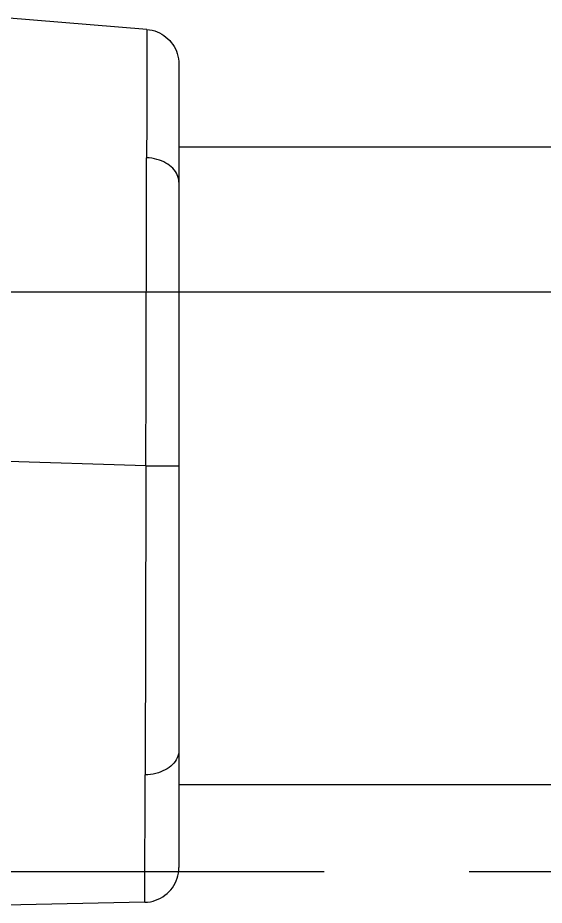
# Model space of a CAD drawing. Header units: inches. Extents: x 0 to 77285, y -118 to 40065.
# Drawn here: x 32588.26 to 32592.8, y 10599.84 to 10607.5 of the extents above; entities that cross this region are included whole.
import ezdxf

# ---------------------------------------------------------------- set-up
doc = ezdxf.new("R2010")
doc.units = ezdxf.units.IN
doc.header["$LTSCALE"] = 5
doc.header["$MEASUREMENT"] = 0
doc.linetypes.add('CENTER', pattern=[2, 1.25, -0.25, 0.25, -0.25])
doc.layers.add('11', color=1, linetype='CENTER')
doc.layers.add('55', color=5, linetype='Continuous')

# ---------------------------------------------------------------- blocks, each defined once
blk = doc.blocks.new('A$C04fb1ad6')
blk.add_line((170, -40.5), (11415, -40.5))
at = {"layer": '11'}
blk.add_line((170, -45.5), (11415, -45.5), dxfattribs=at)
blk = doc.blocks.new('A$Ce961e380')
for p, q in [((-218.2796, -17.736), (-219.5041, -17.6355)), ((-218.0041, -18.035), (-218.0041, -24.965)), ((-218.0041, -18.75), (-210.1419, -18.75)), ((-218.2886, -21.5), (-221.5041, -21.4027)), ((-218.2886, -21.5), (-218.0041, -21.5)), ((-218.2977, -25.2649), (-218.295, -24.1665)), ((-218.0041, -24.25), (-210.1419, -24.25)), ((-218.2977, -25.2649), (-219.5041, -25.2909))]:
    blk.add_line(p, q)
for points in [[(-218.2796, -17.736), (-218.2797, -17.7852), (-218.2798, -17.835), (-218.28, -17.8854), (-218.2801, -17.9365), (-218.2802, -17.9883), (-218.2803, -18.0407), (-218.2805, -18.0938), (-218.2806, -18.1475), (-218.2807, -18.2018), (-218.2808, -18.2568), (-218.281, -18.3125), (-218.2811, -18.3688), (-218.2812, -18.4257), (-218.2814, -18.4833), (-218.2815, -18.5416), (-218.2817, -18.6005), (-218.2818, -18.66), (-218.282, -18.7202), (-218.2821, -18.7811), (-218.2822, -18.8426)], [(-218.2796, -17.736), (-218.2565, -17.7388), (-218.2341, -17.7433), (-218.2123, -17.7494), (-218.1912, -17.757), (-218.1709, -17.7662), (-218.1515, -17.7767), (-218.1329, -17.7886), (-218.1154, -17.8018), (-218.0989, -17.8162), (-218.0835, -17.8317), (-218.0693, -17.8483), (-218.0563, -17.866), (-218.0446, -17.8845), (-218.0342, -17.904), (-218.0253, -17.9242), (-218.0178, -17.9452), (-218.0119, -17.9668), (-218.0076, -17.989), (-218.005, -18.0118), (-218.0041, -18.035)], [(-218.2886, -21.5), (-218.2883, -21.3557), (-218.2879, -21.2107), (-218.2876, -21.0652), (-218.2872, -20.9195), (-218.2869, -20.7741), (-218.2865, -20.6292), (-218.2862, -20.4853), (-218.2858, -20.3426), (-218.2855, -20.2015), (-218.2852, -20.0623), (-218.2848, -19.9253), (-218.2845, -19.791), (-218.2842, -19.6596), (-218.2839, -19.5313), (-218.2836, -19.4065), (-218.2833, -19.2855), (-218.283, -19.1683), (-218.2828, -19.0553), (-218.2825, -18.9467), (-218.2822, -18.8426)], [(-218.0041, -19.0538), (-218.005, -19.0373), (-218.0077, -19.0212), (-218.012, -19.0054), (-218.018, -18.99), (-218.0255, -18.9751), (-218.0346, -18.9608), (-218.045, -18.947), (-218.0569, -18.9339), (-218.07, -18.9214), (-218.0844, -18.9096), (-218.1, -18.8986), (-218.1166, -18.8885), (-218.1343, -18.8792), (-218.153, -18.8708), (-218.1726, -18.8634), (-218.1931, -18.857), (-218.2144, -18.8517), (-218.2364, -18.8475), (-218.259, -18.8444), (-218.2822, -18.8426)], [(-218.2886, -21.5), (-218.289, -21.6536), (-218.2894, -21.806), (-218.2897, -21.9569), (-218.2901, -22.1062), (-218.2904, -22.2539), (-218.2908, -22.3996), (-218.2911, -22.5434), (-218.2915, -22.6851), (-218.2918, -22.8244), (-218.2921, -22.9614), (-218.2925, -23.0957), (-218.2928, -23.2274), (-218.2931, -23.3563), (-218.2934, -23.4821), (-218.2937, -23.6048), (-218.294, -23.7243), (-218.2942, -23.8403), (-218.2945, -23.9528), (-218.2948, -24.0616), (-218.295, -24.1665)], [(-218.0041, -23.9541), (-218.0051, -23.9712), (-218.0079, -23.9879), (-218.0125, -24.0042), (-218.0188, -24.02), (-218.0268, -24.0353), (-218.0363, -24.05), (-218.0474, -24.0641), (-218.0599, -24.0775), (-218.0737, -24.0902), (-218.0888, -24.1021), (-218.1051, -24.1131), (-218.1226, -24.1233), (-218.1412, -24.1326), (-218.1607, -24.1408), (-218.1812, -24.148), (-218.2025, -24.1541), (-218.2247, -24.1591), (-218.2475, -24.1628), (-218.271, -24.1653), (-218.295, -24.1665)], [(-218.2977, -25.2649), (-218.2735, -25.2634), (-218.2498, -25.2601), (-218.2268, -25.2549), (-218.2045, -25.2481), (-218.183, -25.2395), (-218.1623, -25.2294), (-218.1426, -25.2178), (-218.1239, -25.2048), (-218.1062, -25.1905), (-218.0897, -25.1748), (-218.0745, -25.158), (-218.0605, -25.1401), (-218.0479, -25.121), (-218.0367, -25.1011), (-218.0271, -25.0802), (-218.019, -25.0585), (-218.0126, -25.0361), (-218.0079, -25.0129), (-218.0051, -24.9892), (-218.0041, -24.965)]]:
    blk.add_lwpolyline(points)
blk = doc.blocks.new('A$C638f0059')
for p, q in [((-40.7796, -17.736), (-42.0041, -17.6355)), ((-40.5041, -18.035), (-40.5041, -24.965)), ((-40.5041, -18.75), (-32.6419, -18.75)), ((-40.7886, -21.5), (-44.0041, -21.4027)), ((-40.7886, -21.5), (-40.5041, -21.5)), ((-40.7977, -25.2649), (-40.795, -24.1665)), ((-40.5041, -24.25), (-32.6419, -24.25)), ((-40.7977, -25.2649), (-42.0041, -25.2909))]:
    blk.add_line(p, q)
for points in [[(-40.7796, -17.736), (-40.7797, -17.7852), (-40.7798, -17.835), (-40.78, -17.8854), (-40.7801, -17.9365), (-40.7802, -17.9883), (-40.7803, -18.0407), (-40.7805, -18.0938), (-40.7806, -18.1475), (-40.7807, -18.2018), (-40.7808, -18.2568), (-40.781, -18.3125), (-40.7811, -18.3688), (-40.7812, -18.4257), (-40.7814, -18.4833), (-40.7815, -18.5416), (-40.7817, -18.6005), (-40.7818, -18.66), (-40.782, -18.7202), (-40.7821, -18.7811), (-40.7822, -18.8426)], [(-40.7796, -17.736), (-40.7565, -17.7388), (-40.7341, -17.7433), (-40.7123, -17.7494), (-40.6912, -17.757), (-40.6709, -17.7662), (-40.6515, -17.7767), (-40.6329, -17.7886), (-40.6154, -17.8018), (-40.5989, -17.8162), (-40.5835, -17.8317), (-40.5693, -17.8483), (-40.5563, -17.866), (-40.5446, -17.8845), (-40.5342, -17.904), (-40.5253, -17.9242), (-40.5178, -17.9452), (-40.5119, -17.9668), (-40.5076, -17.989), (-40.505, -18.0118), (-40.5041, -18.035)], [(-40.7886, -21.5), (-40.7883, -21.3557), (-40.7879, -21.2107), (-40.7876, -21.0652), (-40.7872, -20.9195), (-40.7869, -20.7741), (-40.7865, -20.6292), (-40.7862, -20.4853), (-40.7858, -20.3426), (-40.7855, -20.2015), (-40.7852, -20.0623), (-40.7848, -19.9253), (-40.7845, -19.791), (-40.7842, -19.6596), (-40.7839, -19.5313), (-40.7836, -19.4065), (-40.7833, -19.2855), (-40.783, -19.1683), (-40.7828, -19.0553), (-40.7825, -18.9467), (-40.7822, -18.8426)], [(-40.5041, -19.0538), (-40.505, -19.0373), (-40.5077, -19.0212), (-40.512, -19.0054), (-40.518, -18.99), (-40.5255, -18.9751), (-40.5346, -18.9608), (-40.545, -18.947), (-40.5569, -18.9339), (-40.57, -18.9214), (-40.5844, -18.9096), (-40.6, -18.8986), (-40.6166, -18.8885), (-40.6343, -18.8792), (-40.653, -18.8708), (-40.6726, -18.8634), (-40.6931, -18.857), (-40.7144, -18.8517), (-40.7364, -18.8475), (-40.759, -18.8444), (-40.7822, -18.8426)], [(-40.7886, -21.5), (-40.789, -21.6536), (-40.7894, -21.806), (-40.7897, -21.9569), (-40.7901, -22.1062), (-40.7904, -22.2539), (-40.7908, -22.3996), (-40.7911, -22.5434), (-40.7915, -22.6851), (-40.7918, -22.8244), (-40.7921, -22.9614), (-40.7925, -23.0957), (-40.7928, -23.2274), (-40.7931, -23.3563), (-40.7934, -23.4821), (-40.7937, -23.6048), (-40.794, -23.7243), (-40.7942, -23.8403), (-40.7945, -23.9528), (-40.7948, -24.0616), (-40.795, -24.1665)], [(-40.5041, -23.9541), (-40.5051, -23.9712), (-40.5079, -23.9879), (-40.5125, -24.0042), (-40.5188, -24.02), (-40.5268, -24.0353), (-40.5363, -24.05), (-40.5474, -24.0641), (-40.5599, -24.0775), (-40.5737, -24.0902), (-40.5888, -24.1021), (-40.6051, -24.1131), (-40.6226, -24.1233), (-40.6412, -24.1326), (-40.6607, -24.1408), (-40.6812, -24.148), (-40.7025, -24.1541), (-40.7247, -24.1591), (-40.7475, -24.1628), (-40.771, -24.1653), (-40.795, -24.1665)], [(-40.7977, -25.2649), (-40.7735, -25.2634), (-40.7498, -25.2601), (-40.7268, -25.2549), (-40.7045, -25.2481), (-40.683, -25.2395), (-40.6623, -25.2294), (-40.6426, -25.2178), (-40.6239, -25.2048), (-40.6062, -25.1905), (-40.5897, -25.1748), (-40.5745, -25.158), (-40.5605, -25.1401), (-40.5479, -25.121), (-40.5367, -25.1011), (-40.5271, -25.0802), (-40.519, -25.0585), (-40.5126, -25.0361), (-40.5079, -25.0129), (-40.5051, -24.9892), (-40.5041, -24.965)]]:
    blk.add_lwpolyline(points)
blk = doc.blocks.new('A$C5cd82ed8')
at = {"layer": '55'}
for name, p in [('A$Ce961e380', (189.5, 72.5)), ('A$C638f0059', (12, 72.5))]:
    blk.add_blockref(name, p, dxfattribs=at)
blk = doc.blocks.new('A$C3e1dc9d3')
blk.add_blockref('A$C5cd82ed8', (-189.5, 12.5, -2129.449))

msp = doc.modelspace()

# ---------------------------------------------------------------- block references
for name, p in [('A$C04fb1ad6', (25274.6497809, 10645.63160737)), ('A$C3e1dc9d3', (32807.6497809, 10540.13160737))]:
    msp.add_blockref(name, p)

doc.saveas('drawing.dxf')
